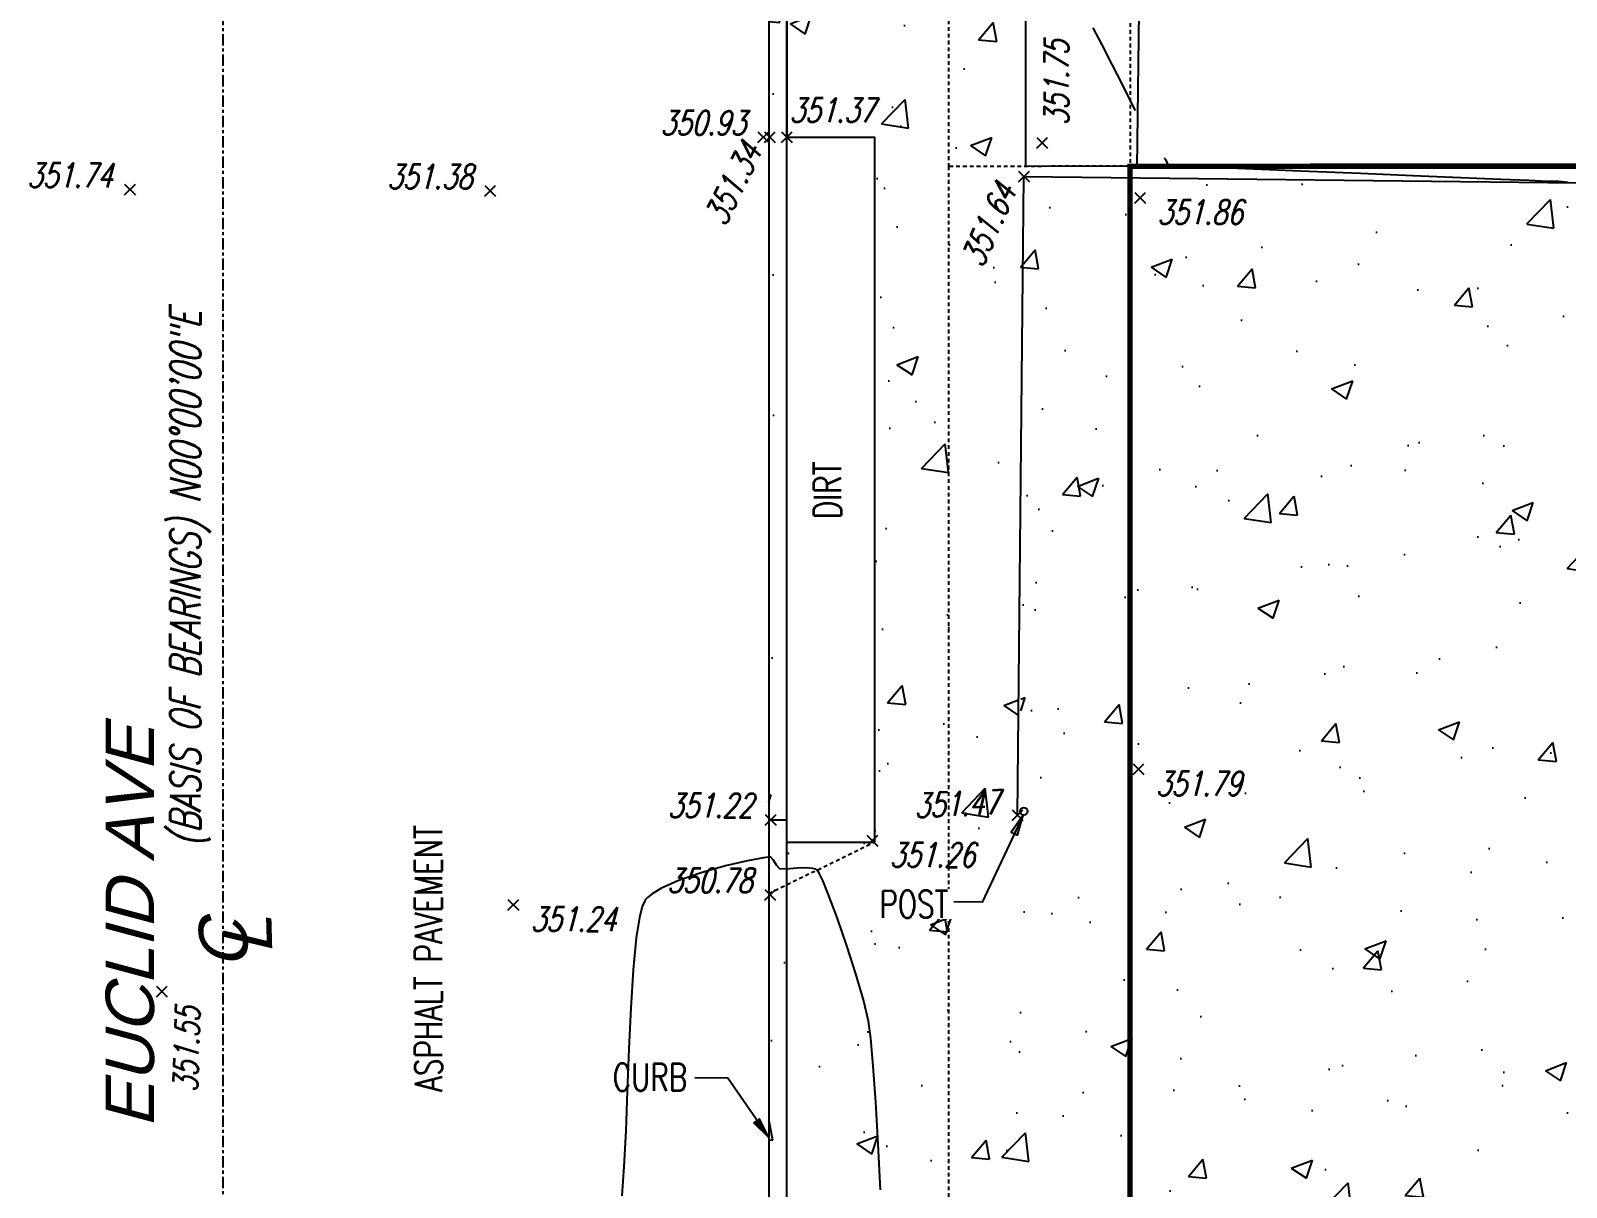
# Model space of a CAD drawing. Header units: feet. Extents: x 5005 to 5347, y 4757 to 5218.
# Drawn here: x 5005.5 to 5056.3, y 4983 to 5021.2 of the extents above; entities that cross this region are included whole.
import ezdxf

# ---------------------------------------------------------------- set-up
doc = ezdxf.new("R2010")
doc.units = ezdxf.units.FT
doc.header["$LTSCALE"] = 0.5
doc.header["$MEASUREMENT"] = 0
for name, pattern in [('CENTER2', [1.125, 0.75, -0.125, 0.125, -0.125]), ('DASHED2', [0.375, 0.25, -0.125]), ('PHANTOM2', [1.25, 0.625, -0.125, 0.125, -0.125, 0.125, -0.125])]:
    doc.linetypes.add(name, pattern=pattern)
for name, color, linetype in [('BEARINGS', 7, 'Continuous'), ('CL', 4, 'CENTER2'), ('CONTOUR MNR', 252, 'Continuous'), ('EG', 7, 'Continuous'), ('ELEV', 1, 'Continuous'), ('FENCE-CHAINL', 4, 'CHAIN LINIK FENCE'), ('HATCH', 252, 'Continuous'), ('PL WIDE', 20, 'PHANTOM2'), ('POINTS-TOPO DISPLAY', 183, 'Continuous'), ('REC-MAP 14336', 7, 'Continuous'), ('RIGHT-OF-WAY', 7, 'DASHED2'), ('ST-NAMES', 3, 'Continuous'), ('TC', 6, 'Continuous'), ('TOPO', 2, 'Continuous'), ('TOPO LABELS', 2, 'Continuous'), ('TOPO-DATE', 7, 'Continuous')]:
    doc.layers.add(name, color=color, linetype=linetype)
doc.layers.add('PL', color=20, linetype='PHANTOM2', plot=False)
doc.layers.add('Tie line', color=5, linetype='DASHED2', plot=False)
doc.styles.add('SIMPL_010', font='simplex.shx', dxfattribs={"width": 0.75, "oblique": 15, "height": 1})
doc.styles.add('SIMPLEX', font='simplex.shx', dxfattribs={"width": 0.75, "oblique": 15, "height": 0.08})
doc.styles.get("Standard").update_dxf_attribs({"font": 'simplex.shx', "width": 0.8})
doc.styles.add('STREET_10', font='arial.ttf', dxfattribs={"oblique": 15, "height": 1.6})
doc.linetypes.add('CHAIN LINIK FENCE', pattern='A,0.5,-0.2,["X",Standard,S=0.1,R=0,X=-0.1,Y=-0.05],-0.25', length=0.95)
pattern_1 = [(50, (0, 0), (7.172602, -0.6275213), [0.75, -8.25]), (355, (0, 0), (-1.387513, 7.521921), [0.6, -6.6]), (100.45144, (0.598, -0.052), (5.7850885, 6.8944), [0.637402, -7.011421]), (46.1842, (0, 2), (10.672413, -1.655193), [1.125, -12.375]), (96.63564, (0.889, 1.862), (9.34662, 9.741186), [0.956103, -10.517138]), (351.18416, (0, 2), (9.34662, 9.741186), [0.9, -9.9]), (21, (1, 1.5), (5.9690705, -4.026189), [0.75, -8.25]), (326, (1, 1.5), (2.433153, 7.2515005), [0.6, -6.6]), (71.45144, (1.4974, 1.1645), (8.402224, 3.2253115), [0.637402, -7.011421]), (37.5, (0, 0), (0.12159855, 3.3289385), [0, -6.52, 0, -6.7, 0, -6.625]), (7.5, (0, 0), (2.6306954, 3.9441171), [0, -3.82, 0, -6.37, 0, -2.525]), (327.5, (-2.23, 0), (5.3382244, -0.2255487), [0, -2.5, 0, -7.8, 0, -10.35]), (317.5, (-3.23, 0), (5.8318617, 1.0010498), [0, -3.25, 0, -5.18, 0, -7.35])]

# ---------------------------------------------------------------- blocks, each defined once
blk = doc.blocks.new('CR 14336')
at = {"layer": 'CL'}
blk.add_line((544.169, 1936.631), (544.169, 1537.198), dxfattribs=at)
at = {"layer": 'PL'}
for p, q in [((574.169, 1792.536), (699.263, 1792.586)), ((574.169, 1742.245), (574.169, 1792.536))]:
    blk.add_line(p, q, dxfattribs=at)
at = {"layer": 'PL WIDE', "const_width": 0.18}
blk.add_lwpolyline([(574.169, 1742.245), (574.169, 1792.536), (699.263, 1792.586), (699.263, 1742.5), (574.169, 1742.245)], dxfattribs=at)
at = {"layer": 'RIGHT-OF-WAY'}
blk.add_line((574.169, 1891.096), (574.169, 1792.536), dxfattribs=at)
at = {"layer": 'Tie line'}
for p, q in [((568.169, 1896.143), (568.169, 1792.533)), ((574.169, 1792.536), (568.169, 1792.533)), ((568.169, 1792.533), (568.169, 1742.233))]:
    blk.add_line(p, q, dxfattribs=at)
at = {"layer": 'ST-NAMES', "color": 3, "insert": (540.29, 1759.139), "char_height": 1.6, "attachment_point": 1, "rotation": 90, "style": 'STREET_10', "bg_fill": 3, "box_fill_scale": 1.05, "bg_fill_color": 256, "bg_fill_transparency": 0}
blk.add_mtext_dynamic_manual_height_columns('\\pxqc; EUCLID AVE ', width=15.82696, gutter_width=1.8, heights=[0], dxfattribs=at)
at = {"layer": 'ST-NAMES', "char_height": 1.6, "width": 3.33756, "attachment_point": 1, "rotation": 91.5577, "style": 'STREET_10'}
for s, insert in [('\\pxqc;C', (543.431, 1765.087)), ('\\pxqc;C', (543.431, 1765.087)), ('\\pxqc;L', (544.234, 1765.386)), ('\\pxqc;L', (544.234, 1765.386))]:
    blk.add_mtext(s, dxfattribs=dict(at, insert=insert))
blk = doc.blocks.new('PUNTA DE FLECHA')
at = {"layer": 'TOPO LABELS'}
h = blk.add_hatch(color=256, dxfattribs=at)
h.dxf.hatch_style = 1
h.paths.add_polyline_path([(4545.85, 4840.48), (4545.09, 4839.99), (4546.94, 4837.97)])
blk.add_lwpolyline([(4546.94, 4837.97), (4545.85, 4840.48), (4545.09, 4839.99), (4546.94, 4837.97)], dxfattribs=at)
blk = doc.blocks.new('*U236')
at = {"color": 0, "linetype": 'ByBlock', "lineweight": -2, "transparency": 16777216}
for p, q in [((-0.71, -0.71), (0.71, 0.71)), ((-0.71, 0.71), (0.71, -0.71))]:
    blk.add_line(p, q, dxfattribs=at)
blk = doc.blocks.new('*U656', base_point=(5029.971, 4992.643, 350.779))
at = {"layer": 'TOPO-DATE', "color": 183, "linetype": 'ByBlock', "insert": (5029.398, 4992.716, 350.779), "char_height": 0.8, "attachment_point": 9, "style": 'SIMPLEX'}
blk.add_mtext('350.78', dxfattribs=at)
blk = doc.blocks.new('*U657', base_point=(5029.971, 4992.643, 350.779))
at = {"layer": 'ELEV', "linetype": 'ByBlock', "lineweight": -2}
blk.add_blockref('*U656', (5029.971, 4992.643, 350.779), dxfattribs=at)
blk = doc.blocks.new('*U658', base_point=(5029.971, 4992.643, 350.779))
at = {"layer": 'ELEV', "linetype": 'ByBlock', "lineweight": -2}
blk.add_blockref('*U657', (5029.971, 4992.643, 350.779), dxfattribs=at)
at = {"layer": 'TOPO-DATE', "color": 183, "linetype": 'ByBlock', "lineweight": -2, "xscale": 0.25, "yscale": 0.25, "zscale": 0.25}
blk.add_blockref('*U236', (5029.971, 4992.643, 350.779), dxfattribs=at)
blk = doc.blocks.new('*U659', base_point=(5029.991, 4995.124, 351.216))
at = {"layer": 'TOPO-DATE', "color": 183, "linetype": 'ByBlock', "insert": (5029.418, 4995.197, 351.216), "char_height": 0.8, "attachment_point": 9, "style": 'SIMPLEX'}
blk.add_mtext('351.22', dxfattribs=at)
blk = doc.blocks.new('*U660', base_point=(5029.991, 4995.124, 351.216))
at = {"layer": 'ELEV', "linetype": 'ByBlock', "lineweight": -2}
blk.add_blockref('*U659', (5029.991, 4995.124, 351.216), dxfattribs=at)
blk = doc.blocks.new('*U661', base_point=(5029.991, 4995.124, 351.216))
at = {"layer": 'ELEV', "linetype": 'ByBlock', "lineweight": -2}
blk.add_blockref('*U660', (5029.991, 4995.124, 351.216), dxfattribs=at)
at = {"layer": 'TOPO-DATE', "color": 183, "linetype": 'ByBlock', "lineweight": -2, "xscale": 0.25, "yscale": 0.25, "zscale": 0.25}
blk.add_blockref('*U236', (5029.991, 4995.124, 351.216), dxfattribs=at)
blk = doc.blocks.new('*U665', base_point=(5033.353, 4994.433, 351.261))
at = {"layer": 'TOPO-DATE', "color": 183, "linetype": 'ByBlock', "insert": (5033.926, 4994.36, 351.261), "char_height": 0.8, "attachment_point": 1, "style": 'SIMPLEX'}
blk.add_mtext('351.26', dxfattribs=at)
blk = doc.blocks.new('*U666', base_point=(5033.353, 4994.433, 351.261))
at = {"layer": 'ELEV', "linetype": 'ByBlock', "lineweight": -2}
blk.add_blockref('*U665', (5033.353, 4994.433, 351.261), dxfattribs=at)
blk = doc.blocks.new('*U667', base_point=(5033.353, 4994.433, 351.261))
at = {"layer": 'ELEV', "linetype": 'ByBlock', "lineweight": -2}
blk.add_blockref('*U666', (5033.353, 4994.433, 351.261), dxfattribs=at)
at = {"layer": 'TOPO-DATE', "color": 183, "linetype": 'ByBlock', "lineweight": -2, "xscale": 0.25, "yscale": 0.25, "zscale": 0.25}
blk.add_blockref('*U236', (5033.353, 4994.433, 351.261), dxfattribs=at)
blk = doc.blocks.new('*U674', base_point=(5030.522, 5017.705, 351.366))
at = {"layer": 'TOPO-DATE', "color": 183, "linetype": 'ByBlock', "insert": (5030.616, 5019.002, 351.366), "char_height": 0.8, "attachment_point": 1, "style": 'SIMPLEX'}
blk.add_mtext('351.37', dxfattribs=at)
blk = doc.blocks.new('*U675', base_point=(5030.522, 5017.705, 351.366))
at = {"layer": 'ELEV', "linetype": 'ByBlock', "lineweight": -2}
blk.add_blockref('*U674', (5030.522, 5017.705, 351.366), dxfattribs=at)
blk = doc.blocks.new('*U676', base_point=(5030.522, 5017.705, 351.366))
at = {"layer": 'ELEV', "linetype": 'ByBlock', "lineweight": -2}
blk.add_blockref('*U675', (5030.522, 5017.705, 351.366), dxfattribs=at)
at = {"layer": 'TOPO-DATE', "color": 183, "linetype": 'ByBlock', "lineweight": -2, "xscale": 0.25, "yscale": 0.25, "zscale": 0.25}
blk.add_blockref('*U236', (5030.522, 5017.705, 351.366), dxfattribs=at)
blk = doc.blocks.new('*U677', base_point=(5029.964, 5017.713, 351.343))
at = {"layer": 'TOPO-DATE', "color": 183, "linetype": 'ByBlock', "insert": (5029.726, 5017.259, 351.343), "char_height": 0.8, "attachment_point": 9, "rotation": 63.8221, "style": 'SIMPLEX'}
blk.add_mtext('351.34', dxfattribs=at)
blk = doc.blocks.new('*U678', base_point=(5029.964, 5017.713, 351.343))
at = {"layer": 'ELEV', "linetype": 'ByBlock', "lineweight": -2}
blk.add_blockref('*U677', (5029.964, 5017.713, 351.343), dxfattribs=at)
blk = doc.blocks.new('*U679', base_point=(5029.964, 5017.713, 351.343))
at = {"layer": 'ELEV', "linetype": 'ByBlock', "lineweight": -2}
blk.add_blockref('*U678', (5029.964, 5017.713, 351.343), dxfattribs=at)
at = {"layer": 'TOPO-DATE', "color": 183, "linetype": 'ByBlock', "lineweight": -2, "xscale": 0.25, "yscale": 0.25, "zscale": 0.25}
blk.add_blockref('*U236', (5029.964, 5017.713, 351.343), dxfattribs=at)
blk = doc.blocks.new('*U680', base_point=(5029.749, 5017.71, 350.93))
at = {"layer": 'TOPO-DATE', "color": 183, "linetype": 'ByBlock', "insert": (5029.176, 5017.783, 350.93), "char_height": 0.8, "attachment_point": 9, "style": 'SIMPLEX'}
blk.add_mtext('350.93', dxfattribs=at)
blk = doc.blocks.new('*U681', base_point=(5029.749, 5017.71, 350.93))
at = {"layer": 'ELEV', "linetype": 'ByBlock', "lineweight": -2}
blk.add_blockref('*U680', (5029.749, 5017.71, 350.93), dxfattribs=at)
blk = doc.blocks.new('*U682', base_point=(5029.749, 5017.71, 350.93))
at = {"layer": 'ELEV', "linetype": 'ByBlock', "lineweight": -2}
blk.add_blockref('*U681', (5029.749, 5017.71, 350.93), dxfattribs=at)
at = {"layer": 'TOPO-DATE', "color": 183, "linetype": 'ByBlock', "lineweight": -2, "xscale": 0.25, "yscale": 0.25, "zscale": 0.25}
blk.add_blockref('*U236', (5029.749, 5017.71, 350.93), dxfattribs=at)
blk = doc.blocks.new('*U716', base_point=(5038.971, 5017.519, 351.752))
at = {"layer": 'TOPO-DATE', "color": 183, "linetype": 'ByBlock', "insert": (5039.045, 5018.092, 351.752), "char_height": 0.8, "attachment_point": 1, "rotation": 90, "style": 'SIMPLEX'}
blk.add_mtext('351.75', dxfattribs=at)
blk = doc.blocks.new('*U717', base_point=(5038.971, 5017.519, 351.752))
at = {"layer": 'ELEV', "linetype": 'ByBlock', "lineweight": -2}
blk.add_blockref('*U716', (5038.971, 5017.519, 351.752), dxfattribs=at)
blk = doc.blocks.new('*U718', base_point=(5038.971, 5017.519, 351.752))
at = {"layer": 'ELEV', "linetype": 'ByBlock', "lineweight": -2}
blk.add_blockref('*U717', (5038.971, 5017.519, 351.752), dxfattribs=at)
at = {"layer": 'TOPO-DATE', "color": 183, "linetype": 'ByBlock', "lineweight": -2, "xscale": 0.25, "yscale": 0.25, "zscale": 0.25}
blk.add_blockref('*U236', (5038.971, 5017.519, 351.752), dxfattribs=at)
blk = doc.blocks.new('*U725', base_point=(5038.369, 5016.403, 351.638))
at = {"layer": 'TOPO-DATE', "color": 183, "linetype": 'ByBlock', "insert": (5038.143, 5015.938, 351.638), "char_height": 0.8, "attachment_point": 9, "rotation": 65.92, "style": 'SIMPLEX'}
blk.add_mtext('351.64', dxfattribs=at)
blk = doc.blocks.new('*U726', base_point=(5038.369, 5016.403, 351.638))
at = {"layer": 'ELEV', "linetype": 'ByBlock', "lineweight": -2}
blk.add_blockref('*U725', (5038.369, 5016.403, 351.638), dxfattribs=at)
blk = doc.blocks.new('*U727', base_point=(5038.369, 5016.403, 351.638))
at = {"layer": 'ELEV', "linetype": 'ByBlock', "lineweight": -2}
blk.add_blockref('*U726', (5038.369, 5016.403, 351.638), dxfattribs=at)
at = {"layer": 'TOPO-DATE', "color": 183, "linetype": 'ByBlock', "lineweight": -2, "xscale": 0.25, "yscale": 0.25, "zscale": 0.25}
blk.add_blockref('*U236', (5038.369, 5016.403, 351.638), dxfattribs=at)
blk = doc.blocks.new('*U728', base_point=(5038.153, 4995.279, 351.471))
at = {"layer": 'TOPO-DATE', "color": 183, "linetype": 'ByBlock', "insert": (5037.585, 4995.319, 351.471), "char_height": 0.8, "attachment_point": 9, "rotation": 2.5896, "style": 'SIMPLEX'}
blk.add_mtext('351.47', dxfattribs=at)
blk = doc.blocks.new('*U729', base_point=(5038.153, 4995.279, 351.471))
at = {"layer": 'ELEV', "linetype": 'ByBlock', "lineweight": -2}
blk.add_blockref('*U728', (5038.153, 4995.279, 351.471), dxfattribs=at)
blk = doc.blocks.new('*U730', base_point=(5038.153, 4995.279, 351.471))
at = {"layer": 'ELEV', "linetype": 'ByBlock', "lineweight": -2}
blk.add_blockref('*U729', (5038.153, 4995.279, 351.471), dxfattribs=at)
at = {"layer": 'TOPO-DATE', "color": 183, "linetype": 'ByBlock', "lineweight": -2, "xscale": 0.25, "yscale": 0.25, "zscale": 0.25}
blk.add_blockref('*U236', (5038.153, 4995.279, 351.471), dxfattribs=at)
blk = doc.blocks.new('*U731', base_point=(5042.208, 5015.698, 351.865))
at = {"layer": 'TOPO-DATE', "color": 183, "linetype": 'ByBlock', "insert": (5042.781, 5015.625, 351.865), "char_height": 0.8, "attachment_point": 1, "style": 'SIMPLEX'}
blk.add_mtext('351.86', dxfattribs=at)
blk = doc.blocks.new('*U732', base_point=(5042.208, 5015.698, 351.865))
at = {"layer": 'ELEV', "linetype": 'ByBlock', "lineweight": -2}
blk.add_blockref('*U731', (5042.208, 5015.698, 351.865), dxfattribs=at)
blk = doc.blocks.new('*U733', base_point=(5042.208, 5015.698, 351.865))
at = {"layer": 'ELEV', "linetype": 'ByBlock', "lineweight": -2}
blk.add_blockref('*U732', (5042.208, 5015.698, 351.865), dxfattribs=at)
at = {"layer": 'TOPO-DATE', "color": 183, "linetype": 'ByBlock', "lineweight": -2, "xscale": 0.25, "yscale": 0.25, "zscale": 0.25}
blk.add_blockref('*U236', (5042.208, 5015.698, 351.865), dxfattribs=at)
blk = doc.blocks.new('*U734', base_point=(5042.157, 4996.794, 351.793))
at = {"layer": 'TOPO-DATE', "color": 183, "linetype": 'ByBlock', "insert": (5042.73, 4996.721, 351.793), "char_height": 0.8, "attachment_point": 1, "style": 'SIMPLEX'}
blk.add_mtext('351.79', dxfattribs=at)
blk = doc.blocks.new('*U735', base_point=(5042.157, 4996.794, 351.793))
at = {"layer": 'ELEV', "linetype": 'ByBlock', "lineweight": -2}
blk.add_blockref('*U734', (5042.157, 4996.794, 351.793), dxfattribs=at)
blk = doc.blocks.new('*U736', base_point=(5042.157, 4996.794, 351.793))
at = {"layer": 'ELEV', "linetype": 'ByBlock', "lineweight": -2}
blk.add_blockref('*U735', (5042.157, 4996.794, 351.793), dxfattribs=at)
at = {"layer": 'TOPO-DATE', "color": 183, "linetype": 'ByBlock', "lineweight": -2, "xscale": 0.25, "yscale": 0.25, "zscale": 0.25}
blk.add_blockref('*U236', (5042.157, 4996.794, 351.793), dxfattribs=at)
blk = doc.blocks.new('*U803', base_point=(5009.856, 4989.441, 351.553))
at = {"layer": 'TOPO-DATE', "color": 183, "linetype": 'ByBlock', "insert": (5011.116, 4988.929, 351.553), "char_height": 0.8, "attachment_point": 9, "rotation": 88.2425, "style": 'SIMPLEX'}
blk.add_mtext('351.55', dxfattribs=at)
blk = doc.blocks.new('*U804', base_point=(5009.856, 4989.441, 351.553))
at = {"layer": 'ELEV', "linetype": 'ByBlock', "lineweight": -2}
blk.add_blockref('*U803', (5009.856, 4989.441, 351.553), dxfattribs=at)
blk = doc.blocks.new('*U805', base_point=(5009.856, 4989.441, 351.553))
at = {"layer": 'ELEV', "linetype": 'ByBlock', "lineweight": -2}
blk.add_blockref('*U804', (5009.856, 4989.441, 351.553), dxfattribs=at)
at = {"layer": 'TOPO-DATE', "color": 183, "linetype": 'ByBlock', "lineweight": -2, "xscale": 0.25, "yscale": 0.25, "zscale": 0.25}
blk.add_blockref('*U236', (5009.856, 4989.441, 351.553), dxfattribs=at)
blk = doc.blocks.new('*U806', base_point=(5008.804, 5015.973, 351.744))
at = {"layer": 'TOPO-DATE', "color": 183, "linetype": 'ByBlock', "insert": (5008.231, 5016.046, 351.744), "char_height": 0.8, "attachment_point": 9, "style": 'SIMPLEX'}
blk.add_mtext('351.74', dxfattribs=at)
blk = doc.blocks.new('*U807', base_point=(5008.804, 5015.973, 351.744))
at = {"layer": 'ELEV', "linetype": 'ByBlock', "lineweight": -2}
blk.add_blockref('*U806', (5008.804, 5015.973, 351.744), dxfattribs=at)
blk = doc.blocks.new('*U808', base_point=(5008.804, 5015.973, 351.744))
at = {"layer": 'ELEV', "linetype": 'ByBlock', "lineweight": -2}
blk.add_blockref('*U807', (5008.804, 5015.973, 351.744), dxfattribs=at)
at = {"layer": 'TOPO-DATE', "color": 183, "linetype": 'ByBlock', "lineweight": -2, "xscale": 0.25, "yscale": 0.25, "zscale": 0.25}
blk.add_blockref('*U236', (5008.804, 5015.973, 351.744), dxfattribs=at)
blk = doc.blocks.new('*U815', base_point=(5020.711, 5015.929, 351.378))
at = {"layer": 'TOPO-DATE', "color": 183, "linetype": 'ByBlock', "insert": (5020.138, 5016.002, 351.378), "char_height": 0.8, "attachment_point": 9, "style": 'SIMPLEX'}
blk.add_mtext('351.38', dxfattribs=at)
blk = doc.blocks.new('*U816', base_point=(5020.711, 5015.929, 351.378))
at = {"layer": 'ELEV', "linetype": 'ByBlock', "lineweight": -2}
blk.add_blockref('*U815', (5020.711, 5015.929, 351.378), dxfattribs=at)
blk = doc.blocks.new('*U817', base_point=(5020.711, 5015.929, 351.378))
at = {"layer": 'ELEV', "linetype": 'ByBlock', "lineweight": -2}
blk.add_blockref('*U816', (5020.711, 5015.929, 351.378), dxfattribs=at)
at = {"layer": 'TOPO-DATE', "color": 183, "linetype": 'ByBlock', "lineweight": -2, "xscale": 0.25, "yscale": 0.25, "zscale": 0.25}
blk.add_blockref('*U236', (5020.711, 5015.929, 351.378), dxfattribs=at)
blk = doc.blocks.new('*U818', base_point=(5021.482, 4992.311, 351.235))
at = {"layer": 'TOPO-DATE', "color": 183, "linetype": 'ByBlock', "insert": (5022.055, 4992.238, 351.235), "char_height": 0.8, "attachment_point": 1, "style": 'SIMPLEX'}
blk.add_mtext('351.24', dxfattribs=at)
blk = doc.blocks.new('*U819', base_point=(5021.482, 4992.311, 351.235))
at = {"layer": 'ELEV', "linetype": 'ByBlock', "lineweight": -2}
blk.add_blockref('*U818', (5021.482, 4992.311, 351.235), dxfattribs=at)
blk = doc.blocks.new('*U820', base_point=(5021.482, 4992.311, 351.235))
at = {"layer": 'ELEV', "linetype": 'ByBlock', "lineweight": -2}
blk.add_blockref('*U819', (5021.482, 4992.311, 351.235), dxfattribs=at)
at = {"layer": 'TOPO-DATE', "color": 183, "linetype": 'ByBlock', "lineweight": -2, "xscale": 0.25, "yscale": 0.25, "zscale": 0.25}
blk.add_blockref('*U236', (5021.482, 4992.311, 351.235), dxfattribs=at)
blk = doc.blocks.new('*U893')
at = {"layer": 'CONTOUR MNR', "color": 252, "linetype": 'Continuous', "lineweight": -3}
for points, elevation in [([(5040.644, 5021.331), (5040.944, 5020.769), (5041.279, 5020.118), (5041.604, 5019.474), (5041.875, 5018.933), (5042.048, 5018.594)], 352), ([(5043.013, 5017.027), (5043.021, 5017.013), (5043.046, 5016.965), (5043.098, 5016.869), (5043.172, 5016.775), (5043.293, 5016.757), (5043.486, 5016.755), (5043.657, 5016.755), (5044.011, 5016.74), (5044.907, 5016.703), (5046.21, 5016.65), (5047.787, 5016.585), (5049.503, 5016.514), (5051.224, 5016.443), (5052.815, 5016.377), (5054.143, 5016.321), (5055.073, 5016.281), (5055.471, 5016.262), (5055.741, 5016.255), (5056.062, 5016.249), (5056.362, 5016.222)], 352), ([(5033.626, 4982.88), (5033.546, 4984.393), (5033.464, 4985.782), (5033.382, 4986.973), (5033.303, 4987.891), (5033.227, 4988.463), (5033.06, 4989.163), (5032.81, 4990.025), (5032.512, 4990.956), (5032.199, 4991.859), (5031.908, 4992.642), (5031.712, 4993.117), (5031.598, 4993.353), (5031.543, 4993.442), (5031.522, 4993.464), (5031.522, 4993.464), (5031.484, 4993.485), (5031.383, 4993.515), (5031.182, 4993.532), (5030.868, 4993.521), (5030.502, 4993.494), (5030.295, 4993.5), (5030.188, 4993.621), (5030.085, 4993.793), (5029.981, 4993.898), (5029.751, 4993.869), (5029.222, 4993.765), (5028.501, 4993.595), (5027.697, 4993.371), (5026.917, 4993.104), (5026.382, 4992.866), (5026.069, 4992.677), (5025.915, 4992.548), (5025.857, 4992.482), (5025.818, 4992.423), (5025.746, 4992.255), (5025.651, 4991.891), (5025.545, 4991.223), (5025.442, 4990.154), (5025.364, 4988.9), (5025.302, 4987.541), (5025.249, 4986.159), (5025.197, 4984.834), (5025.138, 4983.647), (5025.065, 4982.679)], 351)]:
    blk.add_lwpolyline(points, dxfattribs=dict(at, elevation=elevation))

msp = doc.modelspace()

# ---------------------------------------------------------------- block references
at = {"layer": 'REC-MAP 14336'}
msp.add_blockref('CR 14336', (4467.708, 3224.209), dxfattribs=at)

# ---------------------------------------------------------------- next in the draw order: hatches: boundary and pattern name
at = {"layer": 'HATCH'}
h = msp.add_hatch(dxfattribs=at)
h.set_pattern_fill('AR-CONC', color=256)
h.set_pattern_definition(pattern_1)
h.paths.add_polyline_path([(5038.427, 4966.915, -0.506926), (5038.427, 4967.117), (5038.056, 4967.698), (5038.265, 4967.787), (5038.353, 4967.423), (5041.864, 4967.423), (5041.877, 4967.423), (5041.877, 5016.364), (5038.369, 5016.403), (5038.239, 4995.405, -0.994915), (5038.489, 4995.404, -0.473397), (5038.339, 4995.281), (5038.153, 4994.617), (5037.948, 4994.713), (5038.339, 4995.281, -0.360284), (5038.239, 4995.405), (5038.153, 4995.279), (5038.369, 5016.403), (5041.877, 5016.364), (5041.877, 5016.745), (5038.427, 5016.743), (5038.427, 5026.552), (5030.527, 5026.552), (5030.527, 5021.665), (5035.505, 5017.085, -0.757892), (5036.373, 5016.644, -0.086255), (5036.403, 5016.473, -0.750841), (5035.47, 5016.202), (5033.427, 5014.906), (5033.427, 4994.385), (5030.527, 4992.978), (5030.527, 4970.706), (5035.541, 4966.726, -0.710387), (5036.443, 4966.411, -1), (5035.432, 4966.411, -0.169326), (5035.541, 4966.726), (5030.527, 4970.706), (5030.527, 4969.003), (5033.427, 4966.378), (5033.427, 4941.254), (5038.427, 4941.254)])
h.paths.add_polyline_path([(5030.527, 4969.003), (5030.527, 4966.391), (5033.427, 4966.378)], flags=17)
h.paths.add_polyline_path([(5033.427, 4994.385), (5030.527, 4994.385), (5030.527, 4992.978)], flags=17)
h.paths.add_polyline_path([(5035.391, 5016.473, -0.049129), (5035.401, 5016.572, -0.086255), (5035.372, 5016.742, -0.188128), (5035.505, 5017.085), (5030.527, 5021.665), (5030.527, 5017.705), (5033.427, 5017.705), (5033.427, 5014.906), (5035.47, 5016.202, -0.142308)], flags=17)
h.paths.add_polyline_path([(5030.527, 5029.219), (5030.527, 5026.552), (5038.427, 5026.552)])
h.paths.add_polyline_path([(5038.427, 5066.025), (5030.527, 5066.025), (5030.527, 5029.219), (5038.427, 5026.552)])
h.paths.add_polyline_path([(5030.527, 4941.254), (5030.527, 5066.025), (5029.927, 5066.025), (5029.927, 4941.254)])
h.paths.add_polyline_path([(5033.462, 4969.311), (5036.387, 4969.319), (5036.383, 4970.669), (5033.458, 4970.661)], flags=24)
h.paths.add_polyline_path([(5033.271, 4991.652), (5036.196, 4991.66), (5036.192, 4993.01), (5033.267, 4993.002)], flags=24)
h = msp.add_hatch(dxfattribs=at)
h.set_pattern_fill('AR-CONC', color=256, scale=0.5)
h.set_pattern_definition([(50, (0, 0), (3.5863009, -0.3137607), [0.375, -4.125]), (355, (0, 0), (-0.6937567, 3.7609607), [0.3, -3.3]), (100.451444, (0.299, -0.026), (2.8925442, 3.4472), [0.318701, -3.5057106]), (46.1842, (0, 1), (5.3362067, -0.8275964), [0.5625, -6.1875]), (96.635635, (0.4447, 0.931), (4.6733097, 4.870593), [0.4780517, -5.258569]), (351.18416, (0, 1), (4.6733097, 4.870593), [0.45, -4.95]), (21, (0.5, 0.75), (2.9845353, -2.0130945), [0.375, -4.125]), (326, (0.5, 0.75), (1.2165767, 3.6257502), [0.3, -3.3]), (71.451445, (0.7487, 0.5822), (4.2011119, 1.6126558), [0.318701, -3.5057106]), (37.5, (0, 0), (0.06079928, 1.66446927), [0, -3.26, 0, -3.35, 0, -3.3125]), (7.5, (0, 0), (1.3153477, 1.97205856), [0, -1.91, 0, -3.185, 0, -1.2625]), (327.5, (-1.115, 0), (2.66911218, -0.11277436), [0, -1.25, 0, -3.9, 0, -5.175]), (317.5, (-1.615, 0), (2.91593085, 0.5005249), [0, -1.625, 0, -2.59, 0, -3.675])])
h.paths.add_polyline_path([(5165.787, 4966.942), (5165.792, 4969.045), (5155.444, 4969.256), (5155.439, 4966.906), (5165.787, 4966.942), (5166.037, 4966.707), (5155.189, 4966.661), (5155.195, 4969.511), (5166.042, 4969.29), (5166.037, 4966.707)])
edge = h.paths.add_edge_path()
edge.add_line((5118.469, 5017.127), (5057.456, 5017.202))
edge.add_line((5057.456, 5017.202), (5057.459, 5016.818))
edge.add_line((5057.459, 5016.818), (5118.469, 5016.727))
edge.add_line((5118.469, 5016.727), (5118.469, 5017.127))
edge.add_line((5041.877, 4967.423), (5041.877, 4966.763))
edge.add_line((5041.877, 4966.763), (5066.849, 4967.26))
edge.add_line((5066.849, 4967.26), (5090.311, 4967.425))
edge.add_line((5090.311, 4967.425), (5148.333, 4967.405))
edge.add_line((5148.333, 4967.405), (5155.19, 4967.402))
edge.add_line((5155.19, 4967.402), (5155.192, 4968.063))
edge.add_line((5155.192, 4968.063), (5148.334, 4968.065))
edge.add_line((5148.334, 4968.065), (5090.305, 4968.085))
edge.add_line((5090.305, 4968.085), (5066.84, 4967.92))
edge.add_line((5066.84, 4967.92), (5041.864, 4967.423))
h = msp.add_hatch(dxfattribs=at)
h.set_pattern_fill('AR-CONC', color=256)
h.set_pattern_definition(pattern_1)
edge = h.paths.add_edge_path()
edge.add_line((5166.971, 4990.242), (5166.949, 4990.257))
edge.add_line((5166.949, 4990.257), (5166.971, 4990.281))
edge.add_line((5166.971, 4990.281), (5166.971, 5016.795))
edge.add_line((5166.971, 5016.795), (5166.867, 5016.795))
edge.add_line((5166.867, 5016.795), (5166.862, 5016.42))
edge.add_line((5166.862, 5016.42), (5166.793, 5016.249))
edge.add_line((5166.793, 5016.249), (5166.837, 4991.491))
edge.add_line((5166.837, 4991.491), (5116.497, 4991.401))
edge.add_line((5116.497, 4991.401), (5110.321, 4991.39))
edge.add_line((5110.321, 4991.39), (5110.308, 4998.703))
edge.add_line((5110.308, 4998.703), (5116.484, 4998.714))
edge.add_line((5116.484, 4998.714), (5116.452, 5016.159))
edge.add_line((5116.452, 5016.159), (5106.364, 5016.164))
edge.add_line((5106.364, 5016.164), (5106.263, 5015.978))
edge.add_line((5106.263, 5015.978), (5106.025, 5016.164))
edge.add_line((5106.025, 5016.164), (5057.626, 5016.189))
edge.add_line((5057.626, 5016.189), (5041.877, 5016.364))
edge.add_line((5041.877, 5016.364), (5041.877, 4967.423))
edge.add_line((5041.877, 4967.423), (5066.84, 4967.92))
edge.add_line((5066.84, 4967.92), (5078.572, 4968.002))
edge.add_line((5078.572, 4968.002), (5078.081, 4968.487))
edge.add_line((5078.081, 4968.487), (5078.265, 4968.62))
edge.add_line((5078.265, 4968.62), (5078.572, 4968.002))
edge.add_line((5078.572, 4968.002), (5090.305, 4968.085))
edge.add_line((5090.305, 4968.085), (5148.336, 4968.758))
edge.add_line((5148.336, 4968.758), (5148.337, 4969.407))
edge.add_line((5148.337, 4969.407), (5155.224, 4969.514))
edge.add_line((5155.224, 4969.514), (5165.904, 4969.434))
edge.add_line((5165.904, 4969.434), (5165.904, 4969.293))
edge.add_line((5165.904, 4969.293), (5166.042, 4969.29))
edge.add_line((5166.042, 4969.29), (5166.037, 4966.707))
edge.add_line((5166.037, 4966.707), (5166.971, 4966.709))
edge.add_line((5166.971, 4966.709), (5166.971, 4968.038))
edge.add_line((5166.971, 4968.038), (5166.912, 4967.995))
edge.add_line((5166.912, 4967.995), (5166.604, 4968.612))
edge.add_arc((5166.525, 4968.709), 0.125, 180, 309.3051, ccw=False)
edge.add_arc((5166.525, 4968.709), 0.125, -50.6949, 180, ccw=False)
edge.add_line((5166.604, 4968.612), (5166.971, 4968.25))
edge.add_line((5166.971, 4968.25), (5166.971, 4990.242))
edge = h.paths.add_edge_path(flags=16)
edge.add_arc((5108.216, 4988.755), 0.677, 0, 360)
h.paths.add_polyline_path([(5109.035, 4988.181), (5108.998, 4990.846), (5111.564, 4990.881), (5111.6, 4988.216), (5110.318, 4988.198), (5110.809, 4987.714), (5110.625, 4987.581), (5110.318, 4988.198)], flags=16)
edge = h.paths.add_edge_path(flags=16)
edge.add_line((5108.817, 4991.244), (5108.873, 4991.898))
edge.add_line((5108.873, 4991.898), (5108.816, 4991.994))
edge.add_arc((5108.91, 4992.179), 0.208, 74.0553, 242.9604, ccw=False)
edge.add_arc((5108.109, 4986.112), 6.326, 81.6621, 82.2019, ccw=False)
edge.add_line((5109.026, 4992.371), (5109.086, 4992.477))
edge.add_line((5109.086, 4992.477), (5109.14, 4992.477))
edge.add_line((5109.14, 4992.477), (5109.133, 4992.672))
edge.add_arc((5108.814, 4996.362), 3.704, 266.5531, 274.9424, ccw=False)
edge.add_arc((5108.581, 4992.699), 0.0354, 76.2969, 286.7789, ccw=False)
edge.add_arc((5108.803, 4989.077), 3.662, 84.8564, 93.3425, ccw=False)
edge.add_line((5109.132, 4992.724), (5109.253, 4992.724))
edge.add_arc((5109.58, 4989.077), 3.662, 86.5997, 95.1323, ccw=False)
edge.add_arc((5109.807, 4992.699), 0.0345, -92.535, 105.6379, ccw=False)
edge.add_arc((5109.577, 4996.362), 3.704, 265.0101, 273.5389, ccw=False)
edge.add_line((5109.255, 4992.672), (5109.261, 4992.477))
edge.add_line((5109.261, 4992.477), (5109.335, 4992.477))
edge.add_line((5109.335, 4992.477), (5109.415, 4992.329))
edge.add_arc((5109.346, 4992.632), 0.311, 282.7917, 304.9556)
edge.add_arc((5109.78, 4992.066), 0.403, 0.2151, 129.3477, ccw=False)
edge.add_line((5110.183, 4992.067), (5109.939, 4992.034))
edge.add_line((5109.939, 4992.034), (5109.986, 4991.627))
edge.add_arc((5109.899, 4991.617), 0.0874, -187.6092, 6.4925, ccw=False)
edge.add_line((5109.812, 4991.628), (5109.849, 4991.963))
edge.add_arc((5109.706, 4991.982), 0.143, 352.3908, 527.6825)
edge.add_arc((5109.419, 4992.143), 0.197, 248.8776, 318.486, ccw=False)
edge.add_line((5109.348, 4991.96), (5109.241, 4991.899))
edge.add_line((5109.241, 4991.899), (5109.185, 4991.244))
edge.add_line((5109.185, 4991.244), (5108.817, 4991.244))
h.paths.add_polyline_path([(5107.732, 4988.078), (5108.699, 4988.078), (5108.7, 4989.433), (5107.732, 4989.433)], flags=16)
h.paths.add_polyline_path([(5162.362, 4988.009), (5165.287, 4988.018), (5165.283, 4989.368), (5162.358, 4989.359)], flags=16)
h.paths.add_polyline_path([(5112.899, 4985.583), (5115.664, 4985.59), (5115.66, 4986.94), (5112.896, 4986.933)], flags=16)
h.paths.add_polyline_path([(5068.757, 4969.244), (5076.086, 4969.265), (5076.082, 4970.615), (5068.753, 4970.594)], flags=16)
h.paths.add_polyline_path([(5097.221, 5013.958), (5104.196, 5013.977), (5104.192, 5015.327), (5097.217, 5015.308)], flags=16)
h.paths.add_polyline_path([(5088.288, 4988.982), (5100.585, 4988.982), (5102.583, 4996.438), (5090.286, 4996.438)], flags=16)

# ---------------------------------------------------------------- next in the draw order: linework, layer by layer
at = {"layer": 'CONTOUR MNR', "linetype": 'ByBlock', "lineweight": -2, "elevation": 352, "flags": 128}
for points in [[(5040.644, 5021.331), (5040.944, 5020.769), (5041.279, 5020.118), (5041.604, 5019.474), (5041.875, 5018.933), (5042.048, 5018.594)], [(5043.013, 5017.027), (5043.021, 5017.013), (5043.046, 5016.965), (5043.098, 5016.869), (5043.172, 5016.775), (5043.293, 5016.757), (5043.486, 5016.755), (5043.657, 5016.755), (5044.011, 5016.74), (5044.907, 5016.703), (5046.21, 5016.65), (5047.787, 5016.585), (5049.503, 5016.514), (5051.224, 5016.443), (5052.815, 5016.377), (5054.143, 5016.321), (5055.073, 5016.281), (5055.471, 5016.262), (5055.741, 5016.255), (5056.062, 5016.249), (5056.362, 5016.222)]]:
    msp.add_lwpolyline(points, dxfattribs=at)
at = {"layer": 'FENCE-CHAINL', "ltscale": 1.25}
msp.add_lwpolyline([(5038.153, 4995.279), (5038.369, 5016.403), (5057.626, 5016.189), (5116.452, 5016.159)], dxfattribs=at)
at = {"layer": 'TC'}
msp.add_line((5029.927, 4995.124), (5030.527, 4995.124), dxfattribs=at)
msp.add_lwpolyline([(5030.527, 4941.254), (5030.527, 5066.025), (5029.927, 5066.025), (5029.927, 4941.254)], close=True, dxfattribs=at)
at = {"layer": 'TOPO', "linetype": 'DASHED2'}
msp.add_line((5029.927, 4992.687), (5033.427, 4994.385), dxfattribs=at)
at = {"layer": 'TOPO'}
for p, q in [((5030.527, 4994.385), (5033.427, 4994.385)), ((5030.527, 4966.391), (5030.527, 4994.385))]:
    msp.add_line(p, q, dxfattribs=at)
for points in [[(5042.108, 5016.745), (5038.427, 5016.743), (5038.427, 5066.025), (5030.527, 5066.025), (5030.527, 5017.705)], [(5030.522, 5017.705), (5033.427, 5017.705), (5033.427, 4994.385)]]:
    msp.add_lwpolyline(points, dxfattribs=at)
msp.add_lwpolyline([(5057.459, 5016.818), (5042.108, 5016.718), (5042.242, 5026.99), (5057.586, 5027.089)], close=True, dxfattribs=at)
msp.add_circle((5038.364, 4995.404), 0.125, dxfattribs=at)

# ---------------------------------------------------------------- next in the draw order: block references
at = {"layer": 'POINTS-TOPO DISPLAY'}
for name, p in [('*U718', (5038.971, 5017.519, 351.752)), ('*U676', (5030.522, 5017.705, 351.366)), ('*U682', (5029.749, 5017.71, 350.93)), ('*U679', (5029.964, 5017.713, 351.343)), ('*U808', (5008.804, 5015.973, 351.744)), ('*U817', (5020.711, 5015.929, 351.378)), ('*U727', (5038.369, 5016.403, 351.638)), ('*U733', (5042.208, 5015.698, 351.865)), ('*U736', (5042.157, 4996.794, 351.793)), ('*U730', (5038.153, 4995.279, 351.471)), ('*U661', (5029.991, 4995.124, 351.216)), ('*U667', (5033.353, 4994.433, 351.261)), ('*U658', (5029.971, 4992.643, 350.779)), ('*U820', (5021.482, 4992.311, 351.235)), ('*U805', (5009.856, 4989.441, 351.553))]:
    msp.add_blockref(name, p, dxfattribs=at)
at = {"layer": 'TOPO LABELS', "xscale": 0.2520000000000011, "yscale": 0.2520000000000011, "zscale": 0.2520000000000011}
for p, rotation in [((6678.896, 4666.847), 121.9030368617632), ((3948.414, 3708.045), 2.95238424861104)]:
    msp.add_blockref('PUNTA DE FLECHA', p, dxfattribs=dict(at, rotation=rotation))

# ---------------------------------------------------------------- next in the draw order: texts
at = {"layer": 'BEARINGS', "color": 7, "linetype": 'Continuous', "lineweight": -3, "insert": (5010.135, 5003.11), "char_height": 1, "width": 20.35726, "attachment_point": 2, "rotation": 90, "style": 'SIMPLEX', "bg_fill": 3, "box_fill_scale": 1.0625, "bg_fill_color": 256, "bg_fill_true_color": 13158600, "bg_fill_transparency": 0}
msp.add_mtext('\\A1;(BASIS OF BEARINGS) N00{\\A0;°00\'00"E}', dxfattribs=at)
at = {"layer": 'TOPO LABELS', "char_height": 0.9, "attachment_point": 1, "style": 'SIMPL_010', "bg_fill": 3, "box_fill_scale": 1.05, "bg_fill_color": 256, "bg_fill_transparency": 0}
for s, width, insert, rotation in [('\\A1;\\pxqc;{\\Q0;ASPHALT PAVEMENT}', 10.55355, (5018.229, 4985.265), 90), ('\\A1;\\pxqc;{\\Q0;CURB}', 2.94418, (5024.522, 4987.054), 0.1593)]:
    msp.add_mtext_dynamic_manual_height_columns(s, width=width, gutter_width=6.209, heights=[1.027], dxfattribs=dict(at, insert=insert, rotation=rotation))

# ---------------------------------------------------------------- next in the draw order: linework, layer by layer
at = {"layer": 'CONTOUR MNR', "linetype": 'ByBlock', "lineweight": -2, "elevation": 351, "flags": 128}
msp.add_lwpolyline([(5031.522, 4993.464), (5031.484, 4993.485), (5031.383, 4993.515), (5031.182, 4993.532), (5030.868, 4993.521), (5030.502, 4993.494), (5030.295, 4993.5), (5030.188, 4993.621), (5030.085, 4993.793), (5029.981, 4993.898), (5029.751, 4993.869), (5029.222, 4993.765), (5028.501, 4993.595), (5027.697, 4993.371), (5026.917, 4993.104), (5026.382, 4992.866), (5026.069, 4992.677), (5025.915, 4992.548), (5025.857, 4992.482), (5025.818, 4992.423), (5025.746, 4992.255), (5025.651, 4991.891), (5025.545, 4991.223), (5025.442, 4990.154), (5025.364, 4988.9), (5025.302, 4987.541), (5025.249, 4986.159), (5025.197, 4984.834), (5025.138, 4983.647), (5025.065, 4982.679)], dxfattribs=at)
at = {"layer": 'TOPO LABELS'}
msp.add_lwpolyline([(5029.927, 4984.613), (5028.574, 4986.57), (5027.487, 4986.589)], dxfattribs=at)

# ---------------------------------------------------------------- next in the draw order: texts
at = {"layer": 'TOPO LABELS', "char_height": 0.9, "attachment_point": 1, "style": 'SIMPL_010', "bg_fill": 3, "box_fill_scale": 1.05, "bg_fill_color": 256, "bg_fill_transparency": 0}
for s, width, insert, rotation in [('\\A1;\\pxqc;{\\Q0;DIRT}', 2.46637, (5031.423, 5004.795), 90), ('\\A1;\\pxqc;{\\Q0;POST}', 2.94418, (5033.258, 4992.777), 0.1593)]:
    msp.add_mtext_dynamic_manual_height_columns(s, width=width, gutter_width=6.209, heights=[1.027], dxfattribs=dict(at, insert=insert, rotation=rotation))

# ---------------------------------------------------------------- next in the draw order: linework, layer by layer
at = {"layer": 'CONTOUR MNR', "linetype": 'ByBlock', "lineweight": -2, "elevation": 351, "flags": 128}
msp.add_lwpolyline([(5033.626, 4982.88), (5033.546, 4984.393), (5033.464, 4985.782), (5033.382, 4986.973), (5033.303, 4987.891), (5033.227, 4988.463), (5033.06, 4989.163), (5032.81, 4990.025), (5032.512, 4990.956), (5032.199, 4991.859), (5031.908, 4992.642), (5031.712, 4993.117), (5031.598, 4993.353), (5031.543, 4993.442), (5031.522, 4993.464)], dxfattribs=at)
at = {"layer": 'TOPO LABELS'}
msp.add_lwpolyline([(5038.339, 4995.281), (5036.986, 4992.393), (5036.046, 4992.409)], dxfattribs=at)

# ---------------------------------------------------------------- next in the draw order: block references
at = {"layer": 'EG', "color": 7, "linetype": 'Continuous', "lineweight": -3}
msp.add_blockref('*U893', (0, 0), dxfattribs=at)

doc.saveas('drawing.dxf')
